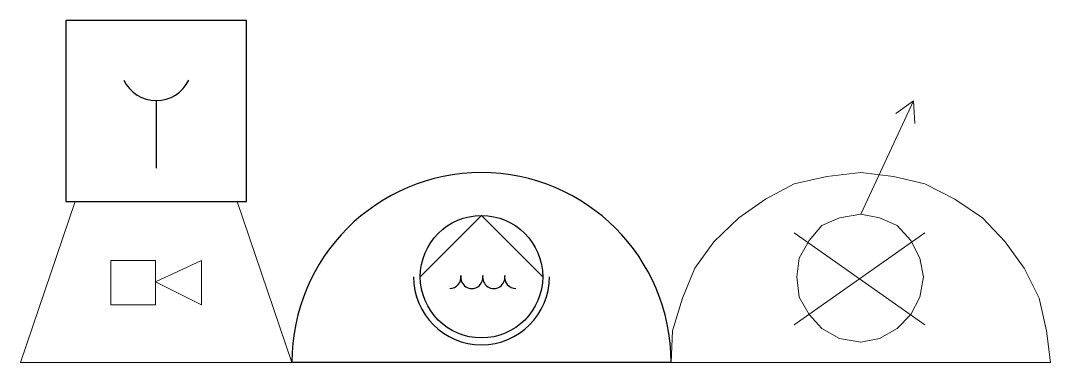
# Model space of a CAD drawing. Header units: millimetres. Extents: x 604174 to 604402, y 139803 to 139878.
import ezdxf

# ---------------------------------------------------------------- set-up
doc = ezdxf.new("R2010")
doc.units = ezdxf.units.MM
doc.header["$LTSCALE"] = 0.5
for name, color, linetype in [('ARQ-COTA', 10, 'Continuous'), ('Camada1', 1, 'Continuous'), ('INCENDIO', 10, 'Continuous'), ('Parede', 7, 'Continuous')]:
    doc.layers.add(name, color=color, linetype=linetype)

# ---------------------------------------------------------------- blocks, each defined once
blk = doc.blocks.new('Acionador manual alarrme')
at = {"layer": 'Camada1'}
blk.add_line((0, 27.92), (0, 9.22), dxfattribs=at)
blk.add_lwpolyline([(-25, 0), (25, 0), (25, 50), (-25, 50)], close=True, dxfattribs=at)
blk.add_arc((0, 37.92), 10, 205.9127, 334.0873, dxfattribs=at)

msp = doc.modelspace()

# ---------------------------------------------------------------- linework, layer by layer
at = {"color": 1, "linetype": 'Continuous', "lineweight": 9}
for points in [[(604360.25, 139835.34), (604371.92, 139860.35), (604368.03, 139857.57)], [(604371.92, 139860.35), (604372.19, 139855.34), (604372.19, 139855.34)], [(604374.42, 139810.88), (604345.52, 139831.17)], [(604345.52, 139810.88), (604374.42, 139831.17)]]:
    msp.add_lwpolyline(points, dxfattribs=at)
for points in [[(604318.28, 139802.54), (604402.21, 139802.54), (604401.37, 139809.49), (604399.71, 139816.72), (604396.37, 139823.39), (604392.2, 139829.22), (604387.2, 139834.5), (604381.09, 139838.67), (604374.42, 139842.01), (604367.47, 139843.67), (604360.25, 139844.51), (604352.74, 139843.67), (604345.52, 139842.01), (604339.13, 139838.67), (604333.29, 139834.5), (604327.73, 139829.22), (604323.56, 139823.39), (604320.78, 139816.72), (604318.56, 139809.49)], [(604374.14, 139821.44), (604373.31, 139825.61), (604371.36, 139829.5), (604368.3, 139832.83), (604364.41, 139834.5), (604360.25, 139835.34), (604355.52, 139834.5), (604351.63, 139832.83), (604348.85, 139829.5), (604346.63, 139825.61), (604346.07, 139821.44), (604346.63, 139816.99), (604348.85, 139813.1), (604351.63, 139810.05), (604355.52, 139807.82), (604360.25, 139806.99), (604364.41, 139807.82), (604368.3, 139810.05), (604371.36, 139813.1), (604373.31, 139816.99)]]:
    msp.add_lwpolyline(points, close=True, dxfattribs=at)
at = {"color": 1, "linetype": 'Continuous', "lineweight": 5}
for points in [[(604174.34, 139802.54), (604234.36, 139802.54), (604222.29, 139838.11), (604186.41, 139838.11)], [(604204.19, 139815.25), (604204.19, 139825.09), (604194.34, 139825.09), (604194.34, 139815.25)], [(604204.19, 139820.33), (604214.35, 139825.09), (604214.35, 139815.25)]]:
    msp.add_lwpolyline(points, close=True, dxfattribs=at)
at = {"layer": 'ARQ-COTA', "ltscale": 100}
msp.add_line((604318.28, 139802.54), (604234.36, 139802.54), dxfattribs=at)
at = {"layer": 'INCENDIO', "color": 1, "true_color": 0xff0017}
for p, q in [((604276.32, 139835.03), (604262.78, 139821.49)), ((604289.87, 139821.49), (604276.32, 139835.03))]:
    msp.add_line(p, q, dxfattribs=at)
msp.add_circle((604276.32, 139821.49), 13.54, dxfattribs=at)
for centre, radius, start, end in [((604276.32, 139802.54), 41.96, 0, 180), ((604276.32, 139821.49), 15.05, 180, 0), ((604269.32, 139821.34), 2.46, 270, 9.0953), ((604274.18, 139821.34), 2.46, 170.9047, 9.0953), ((604279.04, 139821.34), 2.46, 170.9047, 9.0953), ((604283.9, 139821.34), 2.46, 170.9047, 270)]:
    msp.add_arc(centre, radius, start, end, dxfattribs=at)

# ---------------------------------------------------------------- block references
at = {"layer": 'Parede', "xscale": 0.8, "yscale": 0.8, "zscale": 0.8}
msp.add_blockref('Acionador manual alarrme', (604204.35, 139838.11), dxfattribs=at)

doc.saveas('drawing.dxf')
